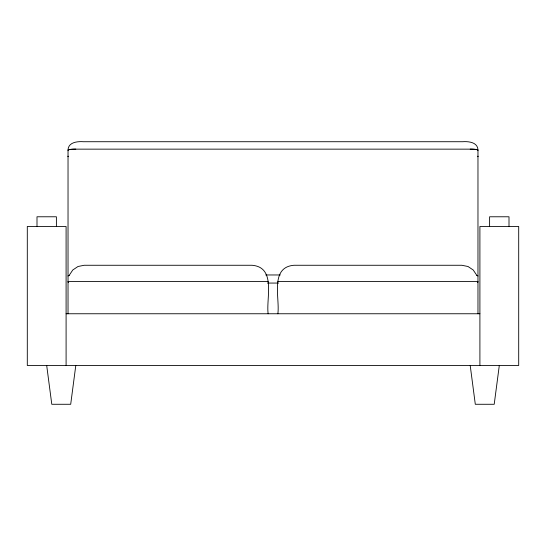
<?xml version="1.0" encoding="UTF-8"?>
<svg xmlns="http://www.w3.org/2000/svg" width="546" height="546" viewBox="0 0 546 546"><rect width="100%" height="100%" fill="white"/><g stroke="black" fill="none" stroke-linecap="round" stroke-linejoin="round"><path stroke-width="0.82" d="M75.792 365.486L70.7 404.279L51.788 404.279L46.697 365.486M499.303 365.486L494.212 404.279L475.3 404.279L470.208 365.486M277.853 313.759C280.043 298.45 269.506 267.192 294.014 265.267L461.8 265.267L467.99 266.496L473.232 270.004L476.733 275.245M68.032 313.759L68.032 150.068C68.195 142.199 77.395 141.284 83.361 141.721L462.639 141.721C468.605 141.284 477.805 142.199 477.968 150.068L477.968 313.759M69.267 275.245L72.768 270.004L78.01 266.496L84.2 265.267L251.986 265.267C276.494 267.192 265.957 298.45 268.147 313.759M265.759 274.966L280.241 274.966M68.032 281.429L268.147 281.429M277.853 281.429L477.968 281.429M267.465 283.067L278.535 283.067M66.093 313.759L479.907 313.759M509.002 226.474L509.002 216.776L489.605 216.776L489.605 226.474M479.907 365.486L479.907 226.474L518.7 226.474L518.7 365.486L27.3 365.486L27.3 226.474L66.093 226.474L66.093 365.486M56.395 226.474L56.395 216.776L36.998 216.776L36.998 226.474M476.658 275.443A7.76 1.078 0 0 1 477.968 276.044M477.968 281.982A7.76 1.078 0 0 1 477.375 282.398M68.625 282.398A7.76 1.078 0 0 1 68.032 281.982M68.032 276.044A7.76 1.078 0 0 1 69.342 275.443M470.208 149.147A7.76 1.078 0 0 1 477.968 150.225M477.968 156.17A7.76 1.078 0 0 1 477.375 156.579M68.625 156.579A7.76 1.078 0 0 1 68.032 156.17M68.032 150.225A7.76 1.078 0 0 1 75.792 149.147M477.968 150.068A6.593 0.915 0 0 0 471.369 149.147L74.631 149.147A6.593 0.915 0 0 0 68.032 150.068M477.968 156.327A6.593 0.915 0 0 1 477.463 156.682M68.537 156.682A6.593 0.915 0 0 1 68.032 156.327"/></g></svg>
